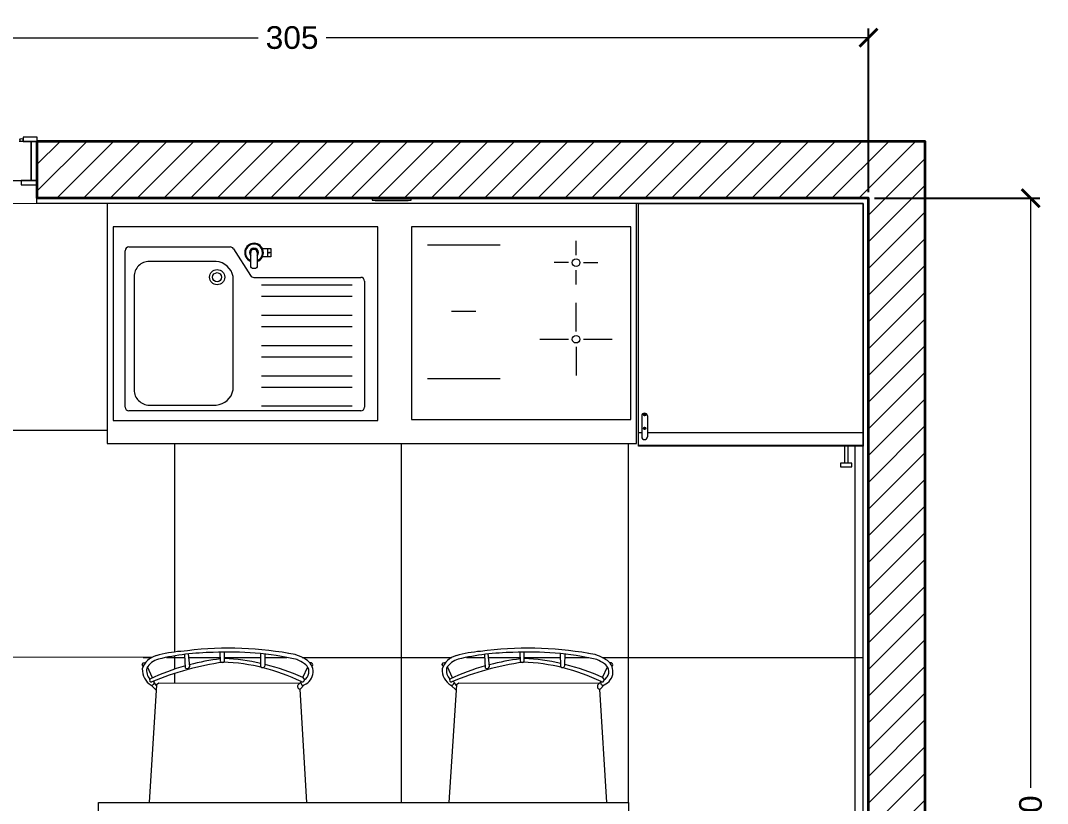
# Model space of a CAD drawing. Header units: inches. Extents: x 693 to 2034, y 503 to 1400.
# Drawn here: x 841.2 to 1112.8, y 1192.7 to 1399.8 of the extents above; entities that cross this region are included whole.
import ezdxf

# ---------------------------------------------------------------- set-up
doc = ezdxf.new("R2010")
doc.units = ezdxf.units.IN
doc.header["$MEASUREMENT"] = 0
doc.layers.get('DEFPOINTS').update_dxf_attribs({"color": 210, "lineweight": 18})
doc.layers.add('A-ANNO-DIMS', color=81, linetype='Continuous', lineweight=13, transparency=0.25)
for name, color, linetype, lineweight in [('A-DOOR-FULL', 4, 'Continuous', 13), ('A-FURN', 1, 'Continuous', 18), ('A-SECT-MCUT', 7, 'Continuous', 35), ('ACCESSORI', 2, 'Continuous', 13), ('pavimento', 51, 'Continuous', 5), ('walll', 41, 'Continuous', 13)]:
    doc.layers.add(name, color=color, linetype=linetype, lineweight=lineweight)
doc.styles.add('ARIAL', font='Arial.ttf')
doc.dimstyles.new('E-0020_TICK_24', dxfattribs={"dimscale": 0.1, "dimtxt": 60, "dimasz": 48, "dimexe": 24, "dimexo": 16, "dimgap": 24, "dimtad": 0, "dimdec": 0, "dimzin": 0, "dimdsep": 46, "dimtxsty": 'ARIAL', "dimblk": 'ARCHTICK', "dimblk1": 'ARCHTICK', "dimblk2": 'ARCHTICK', "dimcen": 24, "dimclrd": 256, "dimclre": 256, "dimclrt": 256, "dimadec": 0, "dimazin": 0, "dimtfac": 1, "dimtdec": 0, "dimtmove": 1, "dimatfit": 3, "dimldrblk": 'OPEN90', "dimfxl": 1, "dimtfill": 1, "dimtolj": 1, "dimtzin": 0, "dimlwd": -1, "dimarcsym": 0})

# ---------------------------------------------------------------- blocks, each defined once
blk = doc.blocks.new('_ArchTick')
at = {"color": 0, "linetype": 'ByBlock', "const_width": 0.15}
blk.add_lwpolyline([(-0.5, -0.5), (0.5, 0.5)], dxfattribs=at)
blk = doc.blocks.new('*D18')
at = {"layer": 'A-ANNO-DIMS', "lineweight": -2, "transparency": 16777216}
for p, q in [((760.51, 1354.42), (760.51, 1397.68)), ((1065.51, 1354.42), (1065.51, 1397.68))]:
    blk.add_line(p, q, dxfattribs=at)
at = {"layer": 'A-ANNO-DIMS', "transparency": 16777216}
for p, q in [((760.51, 1395.28), (904.02, 1395.28)), ((1065.51, 1395.28), (922, 1395.28))]:
    blk.add_line(p, q, dxfattribs=at)
at = {"layer": 'DEFPOINTS', "color": 0, "transparency": 16777216}
for p in [(760.51, 1395.28), (760.51, 1352.82), (1065.51, 1352.82)]:
    blk.add_point(p, dxfattribs=at)
at = {"layer": 'A-ANNO-DIMS', "transparency": 16777216, "xscale": 4.800000000000001, "yscale": 4.800000000000001, "zscale": 4.800000000000001, "rotation": 180}
blk.add_blockref('_ArchTick', (760.51, 1395.28), dxfattribs=at)
at = {"layer": 'A-ANNO-DIMS', "transparency": 16777216, "xscale": 4.800000000000001, "yscale": 4.800000000000001, "zscale": 4.800000000000001}
blk.add_blockref('_ArchTick', (1065.51, 1395.28), dxfattribs=at)
at = {"layer": 'A-ANNO-DIMS', "transparency": 16777216, "insert": (913.01, 1395.28), "char_height": 6, "attachment_point": 5, "style": 'ARIAL', "bg_fill": 3, "box_fill_scale": 1.25, "bg_fill_color": 256, "bg_fill_true_color": 13158600, "bg_fill_transparency": 0}
blk.add_mtext('\\A1;305', dxfattribs=at)
blk = doc.blocks.new('_Open90')
blk = doc.blocks.new('*D19')
at = {"layer": 'A-ANNO-DIMS', "lineweight": -2, "transparency": 16777216}
for p, q in [((1067.11, 1352.82), (1110.79, 1352.82)), ((1067.11, 1022.82), (1110.79, 1022.82))]:
    blk.add_line(p, q, dxfattribs=at)
at = {"layer": 'A-ANNO-DIMS', "transparency": 16777216}
for p, q in [((1108.39, 1352.82), (1108.39, 1196.81)), ((1108.39, 1022.82), (1108.39, 1178.83))]:
    blk.add_line(p, q, dxfattribs=at)
at = {"layer": 'DEFPOINTS', "color": 0, "transparency": 16777216}
for p in [(1065.51, 1352.82), (1065.51, 1022.82), (1108.39, 1022.82)]:
    blk.add_point(p, dxfattribs=at)
at = {"layer": 'A-ANNO-DIMS', "transparency": 16777216, "xscale": 4.800000000000001, "yscale": 4.800000000000001, "zscale": 4.800000000000001}
for p, rotation in [((1108.39, 1352.82), 90), ((1108.39, 1022.82), 270)]:
    blk.add_blockref('_ArchTick', p, dxfattribs=dict(at, rotation=rotation))
at = {"layer": 'A-ANNO-DIMS', "transparency": 16777216, "insert": (1108.39, 1187.82), "char_height": 6, "attachment_point": 5, "rotation": 90, "style": 'ARIAL', "bg_fill": 3, "box_fill_scale": 1.25, "bg_fill_color": 256, "bg_fill_true_color": 13158600, "bg_fill_transparency": 0}
blk.add_mtext('\\A1;330', dxfattribs=at)

msp = doc.modelspace()

# ---------------------------------------------------------------- hatches: boundary and pattern name
at = {"layer": 'A-SECT-MCUT', "lineweight": 9}
h = msp.add_hatch(dxfattribs=at)
h.set_pattern_fill('ANSI31', color=252, scale=40)
h.paths.add_polyline_path([(1037.89, 1367.82), (845.52, 1367.82), (845.52, 1357.47), (845.52, 1356.34), (845.51, 1352.82), (1037.89, 1352.82)])
h = msp.add_hatch(dxfattribs=at)
h.set_pattern_fill('ANSI31', color=252, scale=40)
h.paths.add_polyline_path([(1080.51, 1022.82), (1080.51, 1367.82), (1037.89, 1367.82), (1037.89, 1352.82), (1065.51, 1352.82), (1065.51, 1022.82), (972.73, 1022.82), (972.73, 1007.82), (1065.51, 1007.82), (1065.51, 999.87), (1080.51, 999.87)])

# ---------------------------------------------------------------- linework, layer by layer
at = {"layer": 'A-DOOR-FULL'}
msp.add_lwpolyline([(838.21, 1365.42), (838.21, 1357.47), (844.02, 1357.47), (844.02, 1367.82), (840.79, 1367.82)], dxfattribs=at)
for points in [[(845.55, 1368.95), (841.83, 1368.95), (841.83, 1367.82), (845.55, 1367.82)], [(845.52, 1367.82), (844.02, 1367.82), (844.02, 1357.47), (845.52, 1357.47)], [(845.52, 1357.47), (841.32, 1357.47), (841.32, 1356.34), (845.52, 1356.34)]]:
    msp.add_lwpolyline(points, close=True, dxfattribs=at)
msp.add_circle((841.43, 1368.22), 0.404, dxfattribs=at)
at = {"layer": 'A-FURN'}
for p, q in [((869.83, 1339.91), (896.63, 1339.91)), ((897.47, 1339.45), (902.02, 1332.34)), ((906.5, 1339.47), (906.5, 1337.34)), ((948.87, 1340.5), (968.08, 1340.5)), ((988.13, 1337.76), (988.13, 1341.52)), ((868.83, 1297.53), (868.83, 1338.91)), ((986.13, 1335.76), (982.37, 1335.76)), ((990.13, 1335.76), (993.89, 1335.76)), ((902.87, 1331.87), (931.16, 1331.87)), ((988.13, 1330), (988.13, 1333.76)), ((904.93, 1329.86), (928.93, 1329.86)), ((932.16, 1330.87), (932.16, 1297.53)), ((904.93, 1326.86), (928.93, 1326.86)), ((988.13, 1317.51), (988.13, 1325.11)), ((904.93, 1321.86), (928.93, 1321.86)), ((955.16, 1322.95), (961.62, 1322.95)), ((904.93, 1318.86), (928.93, 1318.86)), ((978.53, 1315.51), (986.13, 1315.51)), ((990.13, 1315.51), (997.73, 1315.51)), ((904.93, 1313.86), (928.93, 1313.86)), ((988.13, 1313.51), (988.13, 1305.91)), ((904.93, 1310.86), (928.93, 1310.86)), ((904.93, 1305.86), (928.93, 1305.86)), ((948.87, 1305.09), (968.08, 1305.09)), ((904.93, 1302.86), (928.93, 1302.86)), ((931.16, 1296.53), (869.83, 1296.53)), ((904.93, 1297.86), (928.93, 1297.86)), ((1005.5, 1295.2), (1005.5, 1289.69)), ((1006.2, 1295.57), (1006.08, 1295.57)), ((1006.08, 1295.47), (1006.2, 1295.47)), ((1006.2, 1295.57), (1006.2, 1295.69)), ((1006.2, 1295.35), (1006.2, 1295.47)), ((1006.3, 1295.69), (1006.3, 1295.57)), ((1006.43, 1295.57), (1006.3, 1295.57)), ((1006.3, 1295.47), (1006.3, 1295.35)), ((1006.3, 1295.47), (1006.43, 1295.47)), ((1007, 1295.2), (1007, 1289.69)), ((1005.5, 1290.72), (1004.61, 1290.72)), ((1006.08, 1291.99), (1006.2, 1291.99)), ((1006.2, 1291.89), (1006.08, 1291.89)), ((1006.2, 1291.99), (1006.2, 1292.11)), ((1006.2, 1291.77), (1006.2, 1291.89)), ((1006.3, 1291.99), (1006.3, 1292.11)), ((1006.3, 1291.99), (1006.43, 1291.99)), ((1006.43, 1291.89), (1006.3, 1291.89)), ((1006.3, 1291.77), (1006.3, 1291.89)), ((1064.11, 1290.72), (1007, 1290.72)), ((1004.61, 1287.52), (1064.11, 1287.52)), ((1061.11, 1287.22), (1058.11, 1287.22)), ((1060.36, 1287.22), (1058.86, 1287.22)), ((1059.11, 1287.22), (1059.11, 1282.72)), ((1060.11, 1282.72), (1060.11, 1287.22)), ((1061.11, 1282.72), (1058.11, 1282.72)), ((1058.11, 1282.72), (1058.11, 1281.72)), ((1061.11, 1281.72), (1061.11, 1282.72)), ((1058.11, 1281.72), (1059.61, 1281.72)), ((1059.61, 1281.72), (1061.11, 1281.72)), ((884.81, 1228.5), (884.67, 1232.13)), ((885.93, 1228.95), (885.57, 1232.23)), ((894.11, 1230.28), (894, 1232.63)), ((895.12, 1230.28), (895.12, 1232.71)), ((904.75, 1228.8), (904.71, 1232.45)), ((905.87, 1229.36), (905.87, 1232.2)), ((964.14, 1228.5), (964, 1232.13)), ((965.26, 1228.95), (964.9, 1232.23)), ((973.44, 1230.28), (973.33, 1232.63)), ((974.45, 1230.28), (974.45, 1232.71)), ((984.08, 1228.8), (984.04, 1232.45)), ((985.2, 1229.36), (985.21, 1232.2)), ((873.39, 1229.42), (873.67, 1229.87)), ((873.59, 1229.01), (873.39, 1229.42)), ((873.67, 1229.87), (874, 1229.98)), ((874, 1229.98), (874.17, 1229.92)), ((876.08, 1225.92), (874.77, 1228.81)), ((915.83, 1225.98), (917.15, 1228.8)), ((918.19, 1229.9), (917.74, 1229.9)), ((918.45, 1229.66), (918.19, 1229.9)), ((918.32, 1228.93), (918.52, 1229.34)), ((918.52, 1229.34), (918.45, 1229.66)), ((952.72, 1229.42), (953, 1229.87)), ((952.92, 1229.01), (952.72, 1229.42)), ((953, 1229.87), (953.33, 1229.98)), ((953.33, 1229.98), (953.5, 1229.92)), ((955.41, 1225.92), (954.1, 1228.81)), ((995.16, 1225.98), (996.48, 1228.8)), ((997.52, 1229.9), (997.07, 1229.9)), ((997.78, 1229.66), (997.52, 1229.9)), ((997.65, 1228.93), (997.86, 1229.34)), ((997.86, 1229.34), (997.78, 1229.66)), ((915.83, 1225.98), (916.28, 1225.35)), ((995.16, 1225.98), (995.61, 1225.35)), ((877.18, 1224.03), (875.17, 1192.98)), ((877.07, 1222.68), (875.71, 1223.94)), ((877.18, 1223.92), (876.51, 1224.71)), ((877.74, 1224.48), (877.18, 1224.03)), ((915.03, 1224.41), (877.74, 1224.48)), ((915.46, 1224.94), (914.49, 1223.98)), ((916.95, 1192.98), (915.13, 1222.95)), ((915.15, 1222.95), (916.22, 1224.07)), ((956.52, 1224.03), (954.5, 1192.98)), ((956.4, 1222.68), (955.04, 1223.94)), ((956.52, 1223.92), (955.85, 1224.71)), ((957.08, 1224.48), (956.52, 1224.03)), ((994.36, 1224.41), (957.08, 1224.48)), ((994.79, 1224.94), (993.82, 1223.98)), ((996.29, 1192.98), (994.46, 1222.95)), ((994.48, 1222.95), (995.55, 1224.07))]:
    msp.add_line(p, q, dxfattribs=at)
for points in [[(864.11, 1312.62), (864.11, 1287.92), (1004.11, 1287.92), (1004.11, 1351.42), (943.4, 1351.42)], [(933.09, 1351.42), (864.11, 1351.42), (864.11, 1312.62)], [(905.18, 1339.46), (905.18, 1339.47), (907.38, 1339.47), (907.38, 1337.34), (905.18, 1337.34), (905.18, 1337.36)]]:
    msp.add_lwpolyline(points, dxfattribs=at)
for points in [[(1064.11, 1287.22), (1004.61, 1287.22), (1004.61, 1351.42), (1064.11, 1351.42)], [(865.72, 1293.99), (935.72, 1293.99), (935.72, 1345.24), (865.72, 1345.24)], [(944.63, 1294.24), (1002.63, 1294.24), (1002.63, 1345.24), (944.63, 1345.24)], [(861.81, 1192.98), (1002, 1192.98), (1002, 1112.1), (861.81, 1112.1)]]:
    msp.add_lwpolyline(points, close=True, dxfattribs=at)
msp.add_lwpolyline([(903.8, 1338.41), (903.8, 1334.99, -0.414214), (903, 1334.19), (902.86, 1334.19, -0.414214), (902.06, 1334.99), (902.06, 1338.41)], format="xyb", dxfattribs=at)
msp.add_lwpolyline([(875.23, 1298.08), (892.93, 1298.08, 0.333793), (897.43, 1302.08), (897.43, 1332.08, 0.333793), (892.93, 1336.08), (875.23, 1336.08, 0.414214), (871.23, 1332.08), (871.23, 1302.08, 0.414214)], format="xyb", close=True, dxfattribs=at)
for centre, radius in [((906.95, 1338.41), 0.13), ((988.13, 1335.76), 1), ((893.18, 1331.92), 2), ((893.18, 1331.92), 1.2), ((988.13, 1315.51), 1), ((1006.26, 1295.52), 0.3), ((1006.25, 1291.94), 0.3)]:
    msp.add_circle(centre, radius, dxfattribs=at)
for centre, radius, start, end in [((869.83, 1338.91), 1, 90, 180), ((896.63, 1338.91), 1, 32.617, 90), ((902.95, 1338.41), 2.47, 289.7112, 249.289), ((902.93, 1338.41), 2.25, 292.6965, 247.3035), ((902.93, 1338.41), 1.21, 315.9901, 224.0099), ((902.93, 1338.41), 0.867, 0, 180), ((902.87, 1332.87), 1, 212.617, 270), ((931.16, 1330.87), 1, 0, 90), ((869.83, 1297.53), 1, 180, 270), ((931.16, 1297.53), 1, 270, 0), ((1006.25, 1295.2), 0.75, 0, 180), ((1006.08, 1295.52), 0.05, 90, 270), ((1006.25, 1295.69), 0.05, 0, 180), ((1006.25, 1295.35), 0.05, 179.8495, 0.1505), ((1006.43, 1295.52), 0.05, 270, 90), ((1006.08, 1291.94), 0.05, 89.971, 270.029), ((1006.25, 1292.11), 0.0506, 359.4174, 180.058), ((1006.25, 1291.77), 0.0502, 180.058, 0.058), ((1006.43, 1291.94), 0.05, 270, 90), ((1006.25, 1289.69), 0.75, 180, 0), ((896.3, 1143.39), 90.38, 79.9045, 98.0877), ((975.41, 1141.11), 92.67, 80.0167, 97.7747), ((878.38, 1226.7), 5.25, 103.8, 162.2956), ((878.93, 1226.03), 5, 104.9236, 150.9193), ((886.66, 1196.34), 36.72, 94.8738, 105.1434), ((892.97, 1165.51), 67.13, 90.743, 103.1957), ((901.55, 1169.46), 61.94, 96.9319, 104.624), ((896.41, 1150.15), 82.6, 77.4624, 92.9899), ((892.29, 1174.81), 56.32, 77.2367, 87.1272), ((911.18, 1222.48), 9.94, 56.7758, 84.9638), ((914.84, 1227.53), 3.72, 291.7013, 61.4231), ((957.72, 1226.7), 5.25, 103.8, 162.2956), ((958.26, 1226.03), 5, 104.9236, 150.9193), ((966, 1196.34), 36.72, 94.8738, 105.1434), ((972.3, 1165.51), 67.13, 90.743, 103.1957), ((980.89, 1169.46), 61.94, 96.9319, 104.624), ((975.74, 1150.15), 82.6, 77.4624, 92.9899), ((971.63, 1174.81), 56.32, 77.2367, 87.1272), ((990.51, 1222.48), 9.94, 56.7758, 84.9638), ((994.18, 1227.53), 3.72, 291.7013, 61.4231), ((878.24, 1228.09), 4.86, 177.5545, 238.5812), ((878.14, 1227.92), 3.62, 171.3275, 220.2957), ((901.55, 1169.46), 61.94, 105.7031, 114.9798), ((906.11, 1151.71), 79.16, 98.2332, 112.4409), ((885.22, 1229.09), 0.723, 234.9833, 348.288), ((894.61, 1230.64), 0.62, 215.5616, 324.2262), ((893.19, 1179.6), 50.48, 63.8567, 88.1974), ((905.2, 1229.3), 0.674, 227.9361, 4.8433), ((892.29, 1174.81), 56.32, 65.2951, 76.0516), ((957.57, 1228.09), 4.86, 177.5545, 238.5812), ((957.47, 1227.92), 3.62, 171.3275, 220.2957), ((980.89, 1169.46), 61.94, 105.7031, 114.9798), ((985.45, 1151.71), 79.16, 98.2332, 112.4409), ((964.55, 1229.09), 0.723, 234.9833, 348.288), ((973.94, 1230.64), 0.62, 215.5616, 324.2262), ((972.52, 1179.6), 50.48, 63.8567, 88.1974), ((984.53, 1229.3), 0.674, 227.9361, 4.8433), ((971.63, 1174.81), 56.32, 65.2951, 76.0516), ((875.76, 1225.31), 0.461, 141.016, 288.1622), ((915.71, 1225.41), 0.569, 240.8135, 354.0434), ((955.09, 1225.31), 0.461, 141.016, 288.1622), ((995.04, 1225.41), 0.569, 240.8135, 354.0434), ((875.81, 1224.65), 0.713, 261.9587, 36.3382), ((915.33, 1223.7), 0.888, 161.4244, 214.5545), ((915.09, 1223.56), 0.609, 216.9682, 277.2732), ((916.22, 1224.69), 0.888, 161.4244, 214.5545), ((915.98, 1224.55), 0.609, 216.9682, 282.8325), ((955.14, 1224.65), 0.713, 261.9587, 36.3382), ((994.67, 1223.7), 0.888, 161.4244, 214.5545), ((994.42, 1223.56), 0.609, 216.9682, 277.2732), ((995.55, 1224.69), 0.888, 161.4244, 214.5545), ((995.31, 1224.55), 0.609, 216.9682, 282.8325)]:
    msp.add_arc(centre, radius, start, end, dxfattribs=at)
for points in [[(916.28, 1225.35), (917.06, 1226.2), (917.4, 1228.22), (916.29, 1229.62), (914.27, 1230.8)], [(995.61, 1225.35), (996.39, 1226.2), (996.73, 1228.22), (995.62, 1229.62), (993.6, 1230.8)]]:
    msp.add_spline(points, degree=3, dxfattribs=at)
at = {"layer": 'A-SECT-MCUT'}
for points in [[(1080.51, 1007.82), (1080.51, 1367.82), (845.51, 1367.82), (845.51, 1352.82)], [(845.51, 1022.82), (1065.51, 1022.82), (1065.51, 1352.82), (845.51, 1352.82)]]:
    msp.add_lwpolyline(points, dxfattribs=at)
at = {"layer": 'ACCESSORI'}
for p, q in [((934.97, 1352.32), (934.97, 1352.12)), ((943.76, 1352.12), (934.97, 1352.12)), ((943.76, 1352.32), (943.76, 1352.12))]:
    msp.add_line(p, q, dxfattribs=at)
msp.add_lwpolyline([(944.5, 1352.82), (934.19, 1352.82), (934.19, 1352.32), (944.5, 1352.32)], close=True, dxfattribs=at)
at = {"layer": 'pavimento'}
for p, q in [((838.58, 1351.42), (864.11, 1351.46)), ((838.58, 1291.42), (864.11, 1291.46)), ((881.91, 1287.92), (881.9, 1232.75)), ((941.91, 1287.92), (941.91, 1192.98)), ((1001.91, 1287.92), (1001.91, 1192.98)), ((1061.91, 1287.22), (1061.91, 1178.92)), ((875.91, 1231.33), (761.91, 1231.42)), ((873.6, 1231.33), (875.91, 1231.33)), ((879.79, 1231.33), (884.7, 1231.33)), ((881.9, 1231.72), (881.9, 1228.2)), ((885.67, 1231.33), (886.95, 1231.33)), ((886.95, 1231.33), (894.06, 1231.33)), ((895.12, 1231.33), (904.72, 1231.33)), ((905.86, 1231.33), (905.86, 1231.33)), ((905.87, 1231.33), (911.62, 1231.33)), ((915.7, 1231.33), (917.11, 1231.33)), ((917.11, 1231.33), (955.25, 1231.33)), ((959.12, 1231.33), (961.49, 1231.33)), ((961.49, 1231.33), (964.03, 1231.33)), ((965, 1231.33), (973.39, 1231.33)), ((974.45, 1231.33), (980.94, 1231.33)), ((980.94, 1231.33), (984.05, 1231.33)), ((985.2, 1231.33), (991.48, 1231.33)), ((995.03, 1231.33), (1064.11, 1231.33)), ((881.9, 1227.07), (881.9, 1224.47))]:
    msp.add_line(p, q, dxfattribs=at)
at = {"layer": 'walll'}
for p, q in [((845.51, 1351.42), (845.51, 1352.82)), ((1064.11, 1351.42), (845.51, 1351.42)), ((1064.11, 1024.22), (1064.11, 1351.42))]:
    msp.add_line(p, q, dxfattribs=at)

# ---------------------------------------------------------------- next in the draw order: dimensions: what is measured, and where the dimension line sits
at = {"layer": 'A-ANNO-DIMS'}
dim = msp.add_linear_dim(base=(760.51, 1395.28), p1=(1065.51, 1352.82), p2=(760.51, 1352.82), dimstyle='E-0020_TICK_24', dxfattribs=at)
dim.commit()
dim.dimension.update_dxf_attribs({"geometry": '*D18', "text_midpoint": (913.01, 1395.28)})

# ---------------------------------------------------------------- next in the draw order: dimensions: what is measured, and where the dimension line sits
dim = msp.add_linear_dim(base=(1108.39, 1022.82), p1=(1065.51, 1352.82), p2=(1065.51, 1022.82), angle=90, dimstyle='E-0020_TICK_24', dxfattribs=at)
dim.commit()
dim.dimension.update_dxf_attribs({"geometry": '*D19', "text_midpoint": (1108.39, 1187.82)})

doc.saveas('drawing.dxf')
